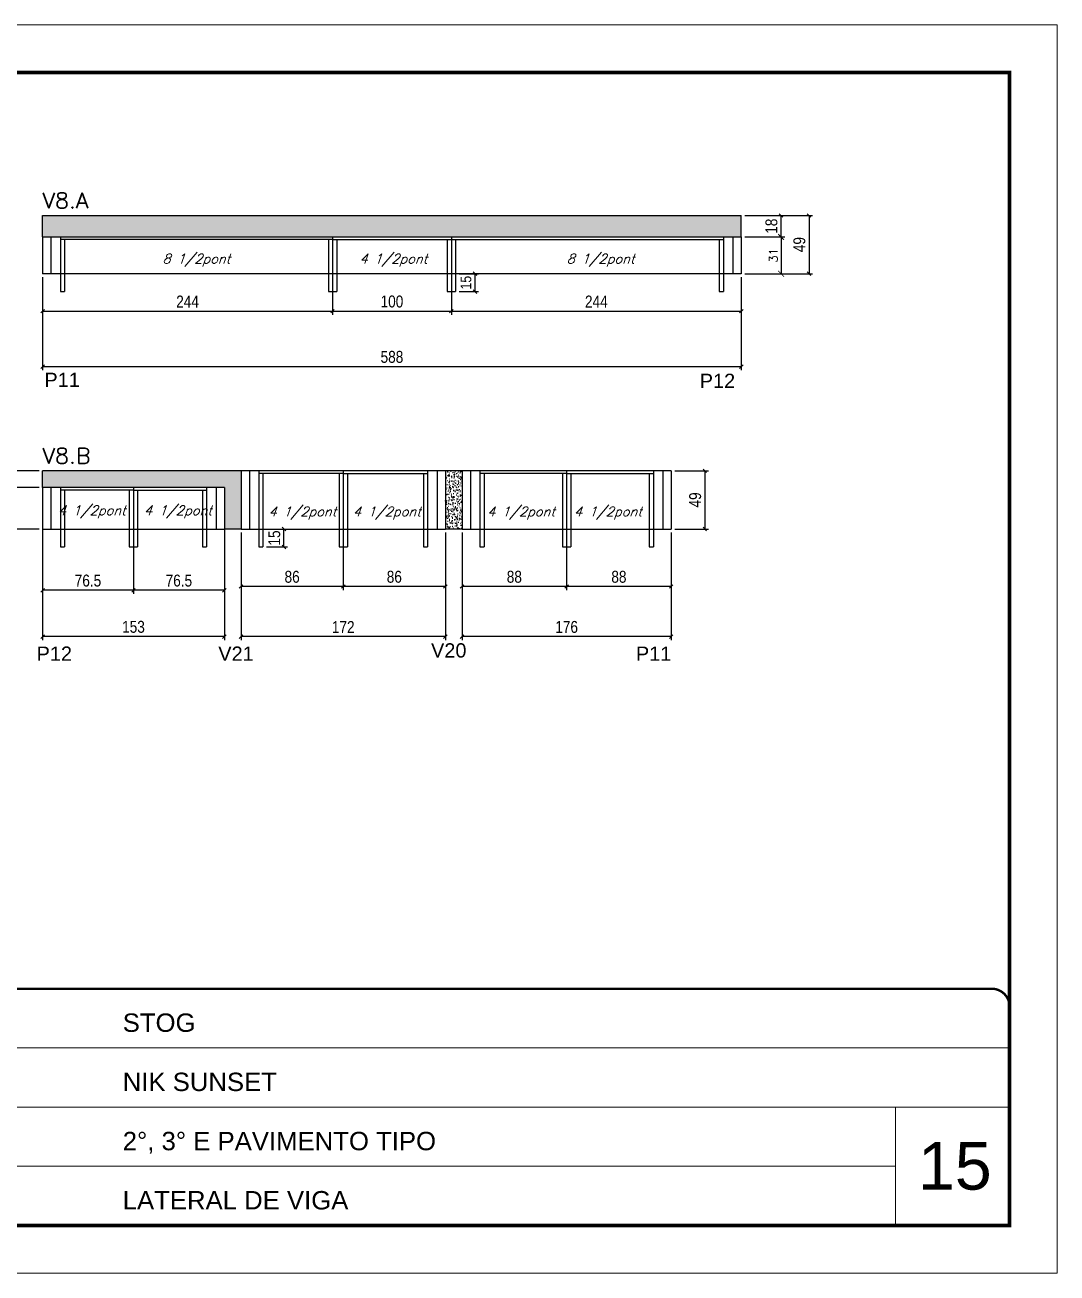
# Model space of a CAD drawing. Extents: x -10448 to -1189, y -11772 to 17235.
# Drawn here: x -6648 to -5780, y 12349 to 13399 of the extents above; entities that cross this region are included whole.
import ezdxf

# ---------------------------------------------------------------- set-up
doc = ezdxf.new("R2010")
doc.units = 0
doc.linetypes.add('CONTINUO', pattern=[0])
doc.linetypes.add('DASHED', pattern=[0.75, 0.5, -0.25])
for name, color, linetype in [('5', 5, 'Continuous'), ('COTA', 241, 'Continuous'), ('Painéis', 200, 'Continuous'), ('SARR_2.2x7', 40, 'Continuous'), ('SARR_3.5x7', 81, 'Continuous'), ('texto', 7, 'Continuous')]:
    doc.layers.add(name, color=color, linetype=linetype)
for name, color, linetype, lineweight in [('CARIMBO', 255, 'Continuous', 9), ('Folhas', 255, 'Continuous', 9), ('SARRAFO DE PRESSAO', 251, 'DASHED', 9), ('Texto Seção', 7, 'Continuous', 15)]:
    doc.layers.add(name, color=color, linetype=linetype, lineweight=lineweight)
doc.styles.add('ARIAL', font='arial.ttf')
doc.styles.add('COTA TECNICA', font='techl___.ttf', dxfattribs={"height": 10})
doc.styles.add('COTA TECNICA-50', font='techl___.ttf', dxfattribs={"height": 9})
doc.styles.add('REGUA-120', font='ROMANS.shx', dxfattribs={"height": 15})
doc.styles.add('Romans', font='romans.shx')
doc.styles.get("Standard").update_dxf_attribs({"font": 'arial.ttf'})
doc.dimstyles.new('COTA PAINEL-50', dxfattribs={"dimtxt": 9, "dimasz": 3, "dimexe": 3, "dimexo": 3, "dimgap": 3, "dimtad": 1, "dimdec": 1, "dimzin": 12, "dimdsep": 46, "dimtxsty": 'COTA TECNICA-50', "dimblk1": 'OBLIQUE', "dimblk2": 'OBLIQUE', "dimsah": 1, "dimcen": 0.9, "dimclrd": 4, "dimclre": 4, "dimclrt": 240, "dimadec": 1, "dimazin": 3, "dimtfac": 1, "dimtdec": 1, "dimtmove": 0, "dimatfit": 3, "dimfxl": 1, "dimtolj": 1, "dimtzin": 12, "dimarcsym": 0})
doc.dimstyles.new('Cota Paínel', dxfattribs={"dimtxt": 7, "dimasz": 5, "dimexe": 3, "dimexo": 3, "dimgap": 3, "dimtad": 1, "dimdec": 1, "dimzin": 12, "dimdsep": 46, "dimtxsty": 'Romans', "dimblk": 'ARCHTICK', "dimcen": 0, "dimclrd": 4, "dimclre": 4, "dimclrt": 1, "dimadec": 1, "dimazin": 3, "dimtfac": 1, "dimtdec": 1, "dimtmove": 0, "dimatfit": 3, "dimldrblk": 'OBLIQUE', "dimfxl": 1, "dimtolj": 1, "dimtzin": 12, "dimarcsym": 0})
doc.dimstyles.new('PAINEL', dxfattribs={"dimtxt": 10, "dimasz": 3, "dimexe": 3, "dimexo": 3, "dimgap": 3, "dimtad": 1, "dimdec": 1, "dimzin": 12, "dimdsep": 46, "dimtxsty": 'COTA TECNICA', "dimblk1": 'OBLIQUE', "dimblk2": 'OBLIQUE', "dimsah": 1, "dimcen": 0.9, "dimclrd": 4, "dimclre": 4, "dimclrt": 240, "dimadec": 1, "dimazin": 3, "dimtfac": 1, "dimtdec": 1, "dimtmove": 0, "dimatfit": 3, "dimfxl": 1, "dimtolj": 1, "dimtzin": 12, "dimarcsym": 0})
pattern_1 = [(50, (-139469.2827, -18395.9775), (5.46554007, -0.47817257), [0.5715, -6.2865]), (355, (-139469.2827, -18395.9775), (-1.05730264, 5.73170536), [0.4572, -5.02921753]), (100.4514447, (-139468.827, -18396.0174), (4.40823741, 5.25353256), [0.48570026, -5.34270734]), (46.1842, (-139469.283, -18394.4535), (8.13237123, -1.26126984), [0.85725, -9.42975]), (96.6355576, (-139468.605, -18394.559), (7.122124, 7.42278374), [0.7285507, -8.01406824]), (351.184151, (-139469.283, -18394.4535), (7.122124, 7.42278374), [0.685799, -7.54379196]), (21, (-139468.5207, -18394.8345), (4.54843174, -3.06795595), [0.5715, -6.2865]), (326, (-139468.5207, -18394.8345), (1.85406085, 5.52563898), [0.4572, -5.0292]), (71.451445, (-139468.1417, -18395.09), (6.40249258, 2.45768307), [0.48570026, -5.34269813]), (37.5, (-139469.2827, -18395.9775), (0.092658098, 2.536651166), [0, -4.96824, 0, -5.1054, 0, -5.04825]), (7.5, (-139469.2827, -18395.9775), (2.004589875, 3.005417245), [0, -2.91084, 0, -4.85394, 0, -1.92405]), (327.5, (-139470.982, -18395.9775), (4.067717855, -0.17186232), [0, -1.905, 0, -5.9436, 0, -7.8867]), (317.5, (-139471.744, -18395.9775), (4.44387544, 0.76279473), [0, -2.4765, 0, -3.94716, 0, -5.6007])]

# ---------------------------------------------------------------- blocks, each defined once
blk = doc.blocks.new('9999999999')
at = {"color": 30, "linetype": 'CONTINUO'}
for p, q in [((98564.6, 34379.6), (99584, 34379.6)), ((98564.6, 34329.8), (99488, 34329.8)), ((99584, 34329.8), (99488, 34329.8)), ((99488, 34329.8), (99488, 34230.2)), ((98564.6, 34280), (99488, 34280))]:
    blk.add_line(p, q, dxfattribs=at)
at = {"color": 30, "linetype": 'CONTINUO', "const_width": 2}
blk.add_lwpolyline([(99584, 34230.2), (99584, 34414.4, 0.414214), (99569, 34429.4), (98229, 34429.4, 0.414214), (98214, 34414.4), (98214, 34245.2, 0.414214), (98229, 34230.2), (99584, 34230.2)], format="xyb", dxfattribs=at)
at = {"layer": 'Folhas'}
blk.add_lwpolyline([(98139, 34190.2), (99624, 34190.2), (99624, 35240.2), (98139, 35240.2)], close=True, dxfattribs=at)
at = {"layer": 'Folhas', "color": 30, "const_width": 3}
blk.add_lwpolyline([(98214, 34230.2), (99584, 34230.2), (99584, 35200.2), (98214, 35200.2)], close=True, dxfattribs=at)
at = {"color": 7, "linetype": 'Continuous', "ltscale": 5, "style": 'ARIAL'}
for s, height, p in [('STOG', 15.48, (98837.7, 34393.1)), ('NIK SUNSET', 15.48, (98837.7, 34343.3)), ('2°, 3° E PAVIMENTO TIPO', 15.483, (98837.7, 34293.5)), ('LATERAL DE VIGA', 15.483, (98837.7, 34243.7))]:
    blk.add_text(s, height=height, dxfattribs=at).set_placement(p)
blk = doc.blocks.new('_ArchTick')
at = {"color": 0, "linetype": 'ByBlock', "const_width": 0.15}
blk.add_lwpolyline([(-0.5, -0.5), (0.5, 0.5)], dxfattribs=at)
blk = doc.blocks.new('*D71')
at = {"layer": 'COTA', "color": 4, "lineweight": -2, "transparency": 16777216}
for p, q in [((-6042.5, 13220.2), (-6009, 13220.2)), ((-6012, 13220.2), (-6012, 13189.2)), ((-6042.5, 13189.2), (-6009, 13189.2))]:
    blk.add_line(p, q, dxfattribs=at)
at = {"layer": 'Defpoints', "color": 0, "transparency": 16777216}
for p in [(-6045.5, 13220.2), (-6045.5, 13189.2), (-6012, 13189.2)]:
    blk.add_point(p, dxfattribs=at)
at = {"layer": 'COTA', "color": 4, "lineweight": -2, "transparency": 16777216, "xscale": 5, "yscale": 5, "zscale": 5}
for p, rotation in [((-6012, 13220.2), 90), ((-6012, 13189.2), 270)]:
    blk.add_blockref('_ArchTick', p, dxfattribs=dict(at, rotation=rotation))
at = {"layer": 'COTA', "color": 1, "transparency": 16777216, "insert": (-6018.5, 13204.7), "char_height": 7, "attachment_point": 5, "rotation": 90, "style": 'Romans'}
blk.add_mtext('\\A1;31', dxfattribs=at)
blk = doc.blocks.new('_Oblique')
at = {"color": 0, "linetype": 'ByBlock', "lineweight": -2}
blk.add_line((-0.5, -0.5), (0.5, 0.5), dxfattribs=at)
blk = doc.blocks.new('*D1210')
at = {"layer": 'COTA', "color": 4, "linetype": 'ByBlock', "lineweight": -2, "transparency": 16777216}
for p, q in [((-6633.5, 13186.2), (-6633.5, 13154.7)), ((-6389.5, 13186.2), (-6389.5, 13154.7)), ((-6633.5, 13157.7), (-6389.5, 13157.7))]:
    blk.add_line(p, q, dxfattribs=at)
at = {"layer": 'Defpoints', "color": 0, "linetype": 'ByBlock', "transparency": 16777216}
for p in [(-6633.5, 13189.2), (-6389.5, 13189.2), (-6389.5, 13157.7)]:
    blk.add_point(p, dxfattribs=at)
at = {"layer": 'COTA', "color": 4, "linetype": 'ByBlock', "lineweight": -2, "transparency": 16777216, "xscale": 3, "yscale": 3, "zscale": 3, "rotation": 180}
blk.add_blockref('_Oblique', (-6633.5, 13157.7), dxfattribs=at)
at = {"layer": 'COTA', "color": 4, "linetype": 'ByBlock', "lineweight": -2, "transparency": 16777216, "xscale": 3, "yscale": 3, "zscale": 3}
blk.add_blockref('_Oblique', (-6389.5, 13157.7), dxfattribs=at)
at = {"layer": 'COTA', "color": 240, "linetype": 'ByBlock', "transparency": 16777216, "insert": (-6511.5, 13165.8), "char_height": 10, "attachment_point": 5, "style": 'COTA TECNICA'}
blk.add_mtext('\\A1;244', dxfattribs=at)
blk = doc.blocks.new('*D1211')
at = {"layer": 'COTA', "color": 4, "linetype": 'ByBlock', "lineweight": -2, "transparency": 16777216}
for p, q in [((-6389.5, 13186.2), (-6389.5, 13154.7)), ((-6289.5, 13186.2), (-6289.5, 13154.7)), ((-6389.5, 13157.7), (-6289.5, 13157.7))]:
    blk.add_line(p, q, dxfattribs=at)
at = {"layer": 'Defpoints', "color": 0, "linetype": 'ByBlock', "transparency": 16777216}
for p in [(-6389.5, 13189.2), (-6289.5, 13189.2), (-6289.5, 13157.7)]:
    blk.add_point(p, dxfattribs=at)
at = {"layer": 'COTA', "color": 4, "linetype": 'ByBlock', "lineweight": -2, "transparency": 16777216, "xscale": 3, "yscale": 3, "zscale": 3, "rotation": 180}
blk.add_blockref('_Oblique', (-6389.5, 13157.7), dxfattribs=at)
at = {"layer": 'COTA', "color": 4, "linetype": 'ByBlock', "lineweight": -2, "transparency": 16777216, "xscale": 3, "yscale": 3, "zscale": 3}
blk.add_blockref('_Oblique', (-6289.5, 13157.7), dxfattribs=at)
at = {"layer": 'COTA', "color": 240, "linetype": 'ByBlock', "transparency": 16777216, "insert": (-6339.5, 13165.8), "char_height": 10, "attachment_point": 5, "style": 'COTA TECNICA'}
blk.add_mtext('\\A1;100', dxfattribs=at)
blk = doc.blocks.new('*D1212')
at = {"layer": 'COTA', "color": 4, "linetype": 'ByBlock', "lineweight": -2, "transparency": 16777216}
for p, q in [((-6289.5, 13186.2), (-6289.5, 13154.7)), ((-6045.5, 13186.2), (-6045.5, 13154.7)), ((-6289.5, 13157.7), (-6045.5, 13157.7))]:
    blk.add_line(p, q, dxfattribs=at)
at = {"layer": 'Defpoints', "color": 0, "linetype": 'ByBlock', "transparency": 16777216}
for p in [(-6289.5, 13189.2), (-6045.5, 13189.2), (-6045.5, 13157.7)]:
    blk.add_point(p, dxfattribs=at)
at = {"layer": 'COTA', "color": 4, "linetype": 'ByBlock', "lineweight": -2, "transparency": 16777216, "xscale": 3, "yscale": 3, "zscale": 3, "rotation": 180}
blk.add_blockref('_Oblique', (-6289.5, 13157.7), dxfattribs=at)
at = {"layer": 'COTA', "color": 4, "linetype": 'ByBlock', "lineweight": -2, "transparency": 16777216, "xscale": 3, "yscale": 3, "zscale": 3}
blk.add_blockref('_Oblique', (-6045.5, 13157.7), dxfattribs=at)
at = {"layer": 'COTA', "color": 240, "linetype": 'ByBlock', "transparency": 16777216, "insert": (-6167.5, 13165.8), "char_height": 10, "attachment_point": 5, "style": 'COTA TECNICA'}
blk.add_mtext('\\A1;244', dxfattribs=at)
blk = doc.blocks.new('*D72')
at = {"layer": 'COTA', "color": 4, "linetype": 'ByBlock', "lineweight": -2, "transparency": 16777216}
for p, q in [((-6633.5, 13171.2), (-6633.5, 13108.1)), ((-6045.5, 13171.2), (-6045.5, 13108.1)), ((-6633.5, 13111.1), (-6045.5, 13111.1))]:
    blk.add_line(p, q, dxfattribs=at)
at = {"layer": 'Defpoints', "color": 0, "linetype": 'ByBlock', "transparency": 16777216}
for p in [(-6633.5, 13174.2), (-6045.5, 13174.2), (-6045.5, 13111.1)]:
    blk.add_point(p, dxfattribs=at)
at = {"layer": 'COTA', "color": 4, "linetype": 'ByBlock', "lineweight": -2, "transparency": 16777216, "xscale": 3, "yscale": 3, "zscale": 3, "rotation": 180}
blk.add_blockref('_Oblique', (-6633.5, 13111.1), dxfattribs=at)
at = {"layer": 'COTA', "color": 4, "linetype": 'ByBlock', "lineweight": -2, "transparency": 16777216, "xscale": 3, "yscale": 3, "zscale": 3}
blk.add_blockref('_Oblique', (-6045.5, 13111.1), dxfattribs=at)
at = {"layer": 'COTA', "color": 240, "linetype": 'ByBlock', "transparency": 16777216, "insert": (-6339.5, 13119.2), "char_height": 10, "attachment_point": 5, "style": 'COTA TECNICA'}
blk.add_mtext('\\A1;588', dxfattribs=at)
blk = doc.blocks.new('*D1213')
at = {"layer": 'COTA', "color": 4, "linetype": 'ByBlock', "lineweight": -2, "transparency": 16777216}
for p, q in [((-6042.5, 13238.2), (-6009, 13238.2)), ((-6012, 13220.2), (-6012, 13238.2)), ((-6042.5, 13220.2), (-6009, 13220.2))]:
    blk.add_line(p, q, dxfattribs=at)
at = {"layer": 'Defpoints', "color": 0, "linetype": 'ByBlock', "transparency": 16777216}
for p in [(-6045.5, 13238.2), (-6012, 13238.2), (-6045.5, 13220.2)]:
    blk.add_point(p, dxfattribs=at)
at = {"layer": 'COTA', "color": 4, "linetype": 'ByBlock', "lineweight": -2, "transparency": 16777216, "xscale": 3, "yscale": 3, "zscale": 3}
for p, rotation in [((-6012, 13238.2), 90), ((-6012, 13220.2), 270)]:
    blk.add_blockref('_Oblique', p, dxfattribs=dict(at, rotation=rotation))
at = {"layer": 'COTA', "color": 240, "linetype": 'ByBlock', "transparency": 16777216, "insert": (-6020.1, 13229.2), "char_height": 10, "attachment_point": 5, "rotation": 90, "style": 'COTA TECNICA'}
blk.add_mtext('\\A1;18', dxfattribs=at)
blk = doc.blocks.new('*D73')
at = {"layer": 'COTA', "color": 4, "linetype": 'ByBlock', "lineweight": -2, "transparency": 16777216}
for p, q in [((-6042.5, 13238.2), (-5985.5, 13238.2)), ((-5988.5, 13238.2), (-5988.5, 13189.2)), ((-6042.5, 13189.2), (-5985.5, 13189.2))]:
    blk.add_line(p, q, dxfattribs=at)
at = {"layer": 'Defpoints', "color": 0, "linetype": 'ByBlock', "transparency": 16777216}
for p in [(-6045.5, 13238.2), (-6045.5, 13189.2), (-5988.5, 13189.2)]:
    blk.add_point(p, dxfattribs=at)
at = {"layer": 'COTA', "color": 4, "linetype": 'ByBlock', "lineweight": -2, "transparency": 16777216, "xscale": 3, "yscale": 3, "zscale": 3}
for p, rotation in [((-5988.5, 13238.2), 90), ((-5988.5, 13189.2), 270)]:
    blk.add_blockref('_Oblique', p, dxfattribs=dict(at, rotation=rotation))
at = {"layer": 'COTA', "color": 240, "linetype": 'ByBlock', "transparency": 16777216, "insert": (-5996.6, 13213.7), "char_height": 10, "attachment_point": 5, "rotation": 90, "style": 'COTA TECNICA'}
blk.add_mtext('\\A1;49', dxfattribs=at)
blk = doc.blocks.new('*D1214')
at = {"layer": 'COTA', "color": 4, "linetype": 'ByBlock', "lineweight": -2, "transparency": 16777216}
for p, q in [((-6192.5, 12971.4), (-6192.5, 12923.1)), ((-6104.5, 12971.4), (-6104.5, 12923.1)), ((-6104.5, 12926.1), (-6192.5, 12926.1))]:
    blk.add_line(p, q, dxfattribs=at)
at = {"layer": 'Defpoints', "color": 0, "linetype": 'ByBlock', "transparency": 16777216}
for p in [(-6192.5, 12974.4), (-6104.5, 12974.4), (-6192.5, 12926.1)]:
    blk.add_point(p, dxfattribs=at)
at = {"layer": 'COTA', "color": 4, "linetype": 'ByBlock', "lineweight": -2, "transparency": 16777216, "xscale": 3, "yscale": 3, "zscale": 3, "rotation": 180}
blk.add_blockref('_Oblique', (-6192.5, 12926.1), dxfattribs=at)
at = {"layer": 'COTA', "color": 4, "linetype": 'ByBlock', "lineweight": -2, "transparency": 16777216, "xscale": 3, "yscale": 3, "zscale": 3}
blk.add_blockref('_Oblique', (-6104.5, 12926.1), dxfattribs=at)
at = {"layer": 'COTA', "color": 240, "linetype": 'ByBlock', "transparency": 16777216, "insert": (-6148.5, 12934.2), "char_height": 10, "attachment_point": 5, "style": 'COTA TECNICA'}
blk.add_mtext('\\A1;88', dxfattribs=at)
blk = doc.blocks.new('*D1215')
at = {"layer": 'COTA', "color": 4, "linetype": 'ByBlock', "lineweight": -2, "transparency": 16777216}
for p, q in [((-6280.5, 12971.4), (-6280.5, 12923.1)), ((-6192.5, 12971.4), (-6192.5, 12923.1)), ((-6192.5, 12926.1), (-6280.5, 12926.1))]:
    blk.add_line(p, q, dxfattribs=at)
at = {"layer": 'Defpoints', "color": 0, "linetype": 'ByBlock', "transparency": 16777216}
for p in [(-6280.5, 12974.4), (-6192.5, 12974.4), (-6280.5, 12926.1)]:
    blk.add_point(p, dxfattribs=at)
at = {"layer": 'COTA', "color": 4, "linetype": 'ByBlock', "lineweight": -2, "transparency": 16777216, "xscale": 3, "yscale": 3, "zscale": 3, "rotation": 180}
blk.add_blockref('_Oblique', (-6280.5, 12926.1), dxfattribs=at)
at = {"layer": 'COTA', "color": 4, "linetype": 'ByBlock', "lineweight": -2, "transparency": 16777216, "xscale": 3, "yscale": 3, "zscale": 3}
blk.add_blockref('_Oblique', (-6192.5, 12926.1), dxfattribs=at)
at = {"layer": 'COTA', "color": 240, "linetype": 'ByBlock', "transparency": 16777216, "insert": (-6236.5, 12934.2), "char_height": 10, "attachment_point": 5, "style": 'COTA TECNICA'}
blk.add_mtext('\\A1;88', dxfattribs=at)
blk = doc.blocks.new('*D74')
at = {"layer": 'COTA', "color": 4, "linetype": 'ByBlock', "lineweight": -2, "transparency": 16777216}
for p, q in [((-6280.5, 12956.4), (-6280.5, 12880.9)), ((-6104.5, 12956.4), (-6104.5, 12880.9)), ((-6104.5, 12883.9), (-6280.5, 12883.9))]:
    blk.add_line(p, q, dxfattribs=at)
at = {"layer": 'Defpoints', "color": 0, "linetype": 'ByBlock', "transparency": 16777216}
for p in [(-6280.5, 12959.4), (-6104.5, 12959.4), (-6280.5, 12883.9)]:
    blk.add_point(p, dxfattribs=at)
at = {"layer": 'COTA', "color": 4, "linetype": 'ByBlock', "lineweight": -2, "transparency": 16777216, "xscale": 3, "yscale": 3, "zscale": 3, "rotation": 180}
blk.add_blockref('_Oblique', (-6280.5, 12883.9), dxfattribs=at)
at = {"layer": 'COTA', "color": 4, "linetype": 'ByBlock', "lineweight": -2, "transparency": 16777216, "xscale": 3, "yscale": 3, "zscale": 3}
blk.add_blockref('_Oblique', (-6104.5, 12883.9), dxfattribs=at)
at = {"layer": 'COTA', "color": 240, "linetype": 'ByBlock', "transparency": 16777216, "insert": (-6192.5, 12892), "char_height": 10, "attachment_point": 5, "style": 'COTA TECNICA'}
blk.add_mtext('\\A1;176', dxfattribs=at)
blk = doc.blocks.new('*D1216')
at = {"layer": 'COTA', "color": 4, "linetype": 'ByBlock', "lineweight": -2, "transparency": 16777216}
for p, q in [((-6557, 12971.4), (-6557, 12919.9)), ((-6480.5, 12971.4), (-6480.5, 12919.9)), ((-6480.5, 12922.9), (-6557, 12922.9))]:
    blk.add_line(p, q, dxfattribs=at)
at = {"layer": 'Defpoints', "color": 0, "linetype": 'ByBlock', "transparency": 16777216}
for p in [(-6557, 12974.4), (-6480.5, 12974.4), (-6557, 12922.9)]:
    blk.add_point(p, dxfattribs=at)
at = {"layer": 'COTA', "color": 4, "linetype": 'ByBlock', "lineweight": -2, "transparency": 16777216, "xscale": 3, "yscale": 3, "zscale": 3, "rotation": 180}
blk.add_blockref('_Oblique', (-6557, 12922.9), dxfattribs=at)
at = {"layer": 'COTA', "color": 4, "linetype": 'ByBlock', "lineweight": -2, "transparency": 16777216, "xscale": 3, "yscale": 3, "zscale": 3}
blk.add_blockref('_Oblique', (-6480.5, 12922.9), dxfattribs=at)
at = {"layer": 'COTA', "color": 240, "linetype": 'ByBlock', "transparency": 16777216, "insert": (-6518.8, 12931), "char_height": 10, "attachment_point": 5, "style": 'COTA TECNICA'}
blk.add_mtext('\\A1;76.5', dxfattribs=at)
blk = doc.blocks.new('*D1217')
at = {"layer": 'COTA', "color": 4, "linetype": 'ByBlock', "lineweight": -2, "transparency": 16777216}
for p, q in [((-6633.5, 12971.4), (-6633.5, 12919.9)), ((-6557, 12971.4), (-6557, 12919.9)), ((-6557, 12922.9), (-6633.5, 12922.9))]:
    blk.add_line(p, q, dxfattribs=at)
at = {"layer": 'Defpoints', "color": 0, "linetype": 'ByBlock', "transparency": 16777216}
for p in [(-6633.5, 12974.4), (-6557, 12974.4), (-6633.5, 12922.9)]:
    blk.add_point(p, dxfattribs=at)
at = {"layer": 'COTA', "color": 4, "linetype": 'ByBlock', "lineweight": -2, "transparency": 16777216, "xscale": 3, "yscale": 3, "zscale": 3, "rotation": 180}
blk.add_blockref('_Oblique', (-6633.5, 12922.9), dxfattribs=at)
at = {"layer": 'COTA', "color": 4, "linetype": 'ByBlock', "lineweight": -2, "transparency": 16777216, "xscale": 3, "yscale": 3, "zscale": 3}
blk.add_blockref('_Oblique', (-6557, 12922.9), dxfattribs=at)
at = {"layer": 'COTA', "color": 240, "linetype": 'ByBlock', "transparency": 16777216, "insert": (-6595.3, 12931), "char_height": 10, "attachment_point": 5, "style": 'COTA TECNICA'}
blk.add_mtext('\\A1;76.5', dxfattribs=at)
blk = doc.blocks.new('*D75')
at = {"layer": 'COTA', "color": 4, "linetype": 'ByBlock', "lineweight": -2, "transparency": 16777216}
for p, q in [((-6633.5, 12976.4), (-6633.5, 12880.9)), ((-6480.5, 12976.4), (-6480.5, 12880.9)), ((-6480.5, 12883.9), (-6633.5, 12883.9))]:
    blk.add_line(p, q, dxfattribs=at)
at = {"layer": 'Defpoints', "color": 0, "linetype": 'ByBlock', "transparency": 16777216}
for p in [(-6633.5, 12979.4), (-6480.5, 12979.4), (-6633.5, 12883.9)]:
    blk.add_point(p, dxfattribs=at)
at = {"layer": 'COTA', "color": 4, "linetype": 'ByBlock', "lineweight": -2, "transparency": 16777216, "xscale": 3, "yscale": 3, "zscale": 3, "rotation": 180}
blk.add_blockref('_Oblique', (-6633.5, 12883.9), dxfattribs=at)
at = {"layer": 'COTA', "color": 4, "linetype": 'ByBlock', "lineweight": -2, "transparency": 16777216, "xscale": 3, "yscale": 3, "zscale": 3}
blk.add_blockref('_Oblique', (-6480.5, 12883.9), dxfattribs=at)
at = {"layer": 'COTA', "color": 240, "linetype": 'ByBlock', "transparency": 16777216, "insert": (-6557, 12892.1), "char_height": 10, "attachment_point": 5, "style": 'COTA TECNICA'}
blk.add_mtext('\\A1;153', dxfattribs=at)
blk = doc.blocks.new('*D1218')
at = {"layer": 'COTA', "color": 4, "linetype": 'ByBlock', "lineweight": -2, "transparency": 16777216}
for p, q in [((-6636.5, 13009.4), (-6687.6, 13009.4)), ((-6684.6, 13009.4), (-6684.6, 12974.4)), ((-6636.5, 12974.4), (-6687.6, 12974.4))]:
    blk.add_line(p, q, dxfattribs=at)
at = {"layer": 'Defpoints', "color": 0, "linetype": 'ByBlock', "transparency": 16777216}
for p in [(-6633.5, 13009.4), (-6684.6, 12974.4), (-6633.5, 12974.4)]:
    blk.add_point(p, dxfattribs=at)
at = {"layer": 'COTA', "color": 4, "linetype": 'ByBlock', "lineweight": -2, "transparency": 16777216, "xscale": 3, "yscale": 3, "zscale": 3}
for p, rotation in [((-6684.6, 13009.4), 90), ((-6684.6, 12974.4), 270)]:
    blk.add_blockref('_Oblique', p, dxfattribs=dict(at, rotation=rotation))
at = {"layer": 'COTA', "color": 240, "linetype": 'ByBlock', "transparency": 16777216, "insert": (-6692.8, 12991.9), "char_height": 10, "attachment_point": 5, "rotation": 90, "style": 'COTA TECNICA'}
blk.add_mtext('\\A1;35', dxfattribs=at)
blk = doc.blocks.new('*D1219')
at = {"layer": 'COTA', "color": 4, "linetype": 'ByBlock', "lineweight": -2, "transparency": 16777216}
for p, q in [((-6684.6, 13023.4), (-6684.6, 13042.5)), ((-6636.5, 13023.4), (-6687.6, 13023.4)), ((-6684.6, 13009.4), (-6684.6, 13023.4)), ((-6636.5, 13009.4), (-6687.6, 13009.4))]:
    blk.add_line(p, q, dxfattribs=at)
at = {"layer": 'Defpoints', "color": 0, "linetype": 'ByBlock', "transparency": 16777216}
for p in [(-6684.6, 13023.4), (-6633.5, 13023.4), (-6633.5, 13009.4)]:
    blk.add_point(p, dxfattribs=at)
at = {"layer": 'COTA', "color": 4, "linetype": 'ByBlock', "lineweight": -2, "transparency": 16777216, "xscale": 3, "yscale": 3, "zscale": 3}
for p, rotation in [((-6684.6, 13023.4), 90), ((-6684.6, 13009.4), 270)]:
    blk.add_blockref('_Oblique', p, dxfattribs=dict(at, rotation=rotation))
at = {"layer": 'COTA', "color": 240, "linetype": 'ByBlock', "transparency": 16777216, "insert": (-6692.6, 13034.5), "char_height": 10, "attachment_point": 5, "rotation": 90, "style": 'COTA TECNICA'}
blk.add_mtext('\\A1;14', dxfattribs=at)
blk = doc.blocks.new('*D76')
at = {"layer": 'COTA', "color": 4, "linetype": 'ByBlock', "lineweight": -2, "transparency": 16777216}
for p, q in [((-6636.5, 13023.4), (-6711.9, 13023.4)), ((-6708.9, 13023.4), (-6708.9, 12974.4)), ((-6636.5, 12974.4), (-6711.9, 12974.4))]:
    blk.add_line(p, q, dxfattribs=at)
at = {"layer": 'Defpoints', "color": 0, "linetype": 'ByBlock', "transparency": 16777216}
for p in [(-6633.5, 13023.4), (-6708.9, 12974.4), (-6633.5, 12974.4)]:
    blk.add_point(p, dxfattribs=at)
at = {"layer": 'COTA', "color": 4, "linetype": 'ByBlock', "lineweight": -2, "transparency": 16777216, "xscale": 3, "yscale": 3, "zscale": 3}
for p, rotation in [((-6708.9, 13023.4), 90), ((-6708.9, 12974.4), 270)]:
    blk.add_blockref('_Oblique', p, dxfattribs=dict(at, rotation=rotation))
at = {"layer": 'COTA', "color": 240, "linetype": 'ByBlock', "transparency": 16777216, "insert": (-6717, 12998.9), "char_height": 10, "attachment_point": 5, "rotation": 90, "style": 'COTA TECNICA'}
blk.add_mtext('\\A1;49', dxfattribs=at)
blk = doc.blocks.new('*D1220')
at = {"layer": 'COTA', "color": 4, "linetype": 'ByBlock', "lineweight": -2, "transparency": 16777216}
for p, q in [((-6101.5, 13023.4), (-6073.2, 13023.4)), ((-6076.2, 13023.4), (-6076.2, 12974.4)), ((-6101.5, 12974.4), (-6073.2, 12974.4))]:
    blk.add_line(p, q, dxfattribs=at)
at = {"layer": 'Defpoints', "color": 0, "linetype": 'ByBlock', "transparency": 16777216}
for p in [(-6104.5, 13023.4), (-6104.5, 12974.4), (-6076.2, 12974.4)]:
    blk.add_point(p, dxfattribs=at)
at = {"layer": 'COTA', "color": 4, "linetype": 'ByBlock', "lineweight": -2, "transparency": 16777216, "xscale": 3, "yscale": 3, "zscale": 3}
for p, rotation in [((-6076.2, 13023.4), 90), ((-6076.2, 12974.4), 270)]:
    blk.add_blockref('_Oblique', p, dxfattribs=dict(at, rotation=rotation))
at = {"layer": 'COTA', "color": 240, "linetype": 'ByBlock', "transparency": 16777216, "insert": (-6084.3, 12998.9), "char_height": 10, "attachment_point": 5, "rotation": 90, "style": 'COTA TECNICA'}
blk.add_mtext('\\A1;49', dxfattribs=at)
blk = doc.blocks.new('*D1196')
at = {"layer": 'COTA', "color": 4, "linetype": 'ByBlock', "lineweight": -2, "transparency": 16777216}
for p, q in [((-6380.5, 12971.4), (-6380.5, 12923.1)), ((-6294.5, 12971.4), (-6294.5, 12923.1)), ((-6294.5, 12926.1), (-6380.5, 12926.1))]:
    blk.add_line(p, q, dxfattribs=at)
at = {"layer": 'Defpoints', "color": 0, "linetype": 'ByBlock', "transparency": 16777216}
for p in [(-6380.5, 12974.4), (-6294.5, 12974.4), (-6380.5, 12926.1)]:
    blk.add_point(p, dxfattribs=at)
at = {"layer": 'COTA', "color": 4, "linetype": 'ByBlock', "lineweight": -2, "transparency": 16777216, "xscale": 3, "yscale": 3, "zscale": 3, "rotation": 180}
blk.add_blockref('_Oblique', (-6380.5, 12926.1), dxfattribs=at)
at = {"layer": 'COTA', "color": 4, "linetype": 'ByBlock', "lineweight": -2, "transparency": 16777216, "xscale": 3, "yscale": 3, "zscale": 3}
blk.add_blockref('_Oblique', (-6294.5, 12926.1), dxfattribs=at)
at = {"layer": 'COTA', "color": 240, "linetype": 'ByBlock', "transparency": 16777216, "insert": (-6337.5, 12934.2), "char_height": 10, "attachment_point": 5, "style": 'COTA TECNICA'}
blk.add_mtext('\\A1;86', dxfattribs=at)
blk = doc.blocks.new('*D1197')
at = {"layer": 'COTA', "color": 4, "linetype": 'ByBlock', "lineweight": -2, "transparency": 16777216}
for p, q in [((-6466.5, 12971.4), (-6466.5, 12923.1)), ((-6380.5, 12971.4), (-6380.5, 12923.1)), ((-6380.5, 12926.1), (-6466.5, 12926.1))]:
    blk.add_line(p, q, dxfattribs=at)
at = {"layer": 'Defpoints', "color": 0, "linetype": 'ByBlock', "transparency": 16777216}
for p in [(-6466.5, 12974.4), (-6380.5, 12974.4), (-6466.5, 12926.1)]:
    blk.add_point(p, dxfattribs=at)
at = {"layer": 'COTA', "color": 4, "linetype": 'ByBlock', "lineweight": -2, "transparency": 16777216, "xscale": 3, "yscale": 3, "zscale": 3, "rotation": 180}
blk.add_blockref('_Oblique', (-6466.5, 12926.1), dxfattribs=at)
at = {"layer": 'COTA', "color": 4, "linetype": 'ByBlock', "lineweight": -2, "transparency": 16777216, "xscale": 3, "yscale": 3, "zscale": 3}
blk.add_blockref('_Oblique', (-6380.5, 12926.1), dxfattribs=at)
at = {"layer": 'COTA', "color": 240, "linetype": 'ByBlock', "transparency": 16777216, "insert": (-6423.5, 12934.2), "char_height": 10, "attachment_point": 5, "style": 'COTA TECNICA'}
blk.add_mtext('\\A1;86', dxfattribs=at)
blk = doc.blocks.new('*D50')
at = {"layer": 'COTA', "color": 4, "linetype": 'ByBlock', "lineweight": -2, "transparency": 16777216}
for p, q in [((-6466.5, 12956.4), (-6466.5, 12880.9)), ((-6294.5, 12956.4), (-6294.5, 12880.9)), ((-6294.5, 12883.9), (-6466.5, 12883.9))]:
    blk.add_line(p, q, dxfattribs=at)
at = {"layer": 'Defpoints', "color": 0, "linetype": 'ByBlock', "transparency": 16777216}
for p in [(-6466.5, 12959.4), (-6294.5, 12959.4), (-6466.5, 12883.9)]:
    blk.add_point(p, dxfattribs=at)
at = {"layer": 'COTA', "color": 4, "linetype": 'ByBlock', "lineweight": -2, "transparency": 16777216, "xscale": 3, "yscale": 3, "zscale": 3, "rotation": 180}
blk.add_blockref('_Oblique', (-6466.5, 12883.9), dxfattribs=at)
at = {"layer": 'COTA', "color": 4, "linetype": 'ByBlock', "lineweight": -2, "transparency": 16777216, "xscale": 3, "yscale": 3, "zscale": 3}
blk.add_blockref('_Oblique', (-6294.5, 12883.9), dxfattribs=at)
at = {"layer": 'COTA', "color": 240, "linetype": 'ByBlock', "transparency": 16777216, "insert": (-6380.5, 12892), "char_height": 10, "attachment_point": 5, "style": 'COTA TECNICA'}
blk.add_mtext('\\A1;172', dxfattribs=at)
blk = doc.blocks.new('*D1199')
at = {"layer": 'COTA', "color": 4, "linetype": 'ByBlock', "lineweight": -2, "transparency": 16777216}
for p, q in [((-6283, 13189.2), (-6266.6, 13189.2)), ((-6269.6, 13174.2), (-6269.6, 13189.2)), ((-6283, 13174.2), (-6266.6, 13174.2))]:
    blk.add_line(p, q, dxfattribs=at)
at = {"layer": 'Defpoints', "color": 0, "linetype": 'ByBlock', "transparency": 16777216}
for p in [(-6286, 13189.2), (-6269.6, 13189.2), (-6286, 13174.2)]:
    blk.add_point(p, dxfattribs=at)
at = {"layer": 'COTA', "color": 4, "linetype": 'ByBlock', "lineweight": -2, "transparency": 16777216, "xscale": 3, "yscale": 3, "zscale": 3}
for p, rotation in [((-6269.6, 13189.2), 90), ((-6269.6, 13174.2), 270)]:
    blk.add_blockref('_Oblique', p, dxfattribs=dict(at, rotation=rotation))
at = {"layer": 'COTA', "color": 240, "linetype": 'ByBlock', "transparency": 16777216, "insert": (-6277.2, 13181.7), "char_height": 9, "attachment_point": 5, "rotation": 90, "style": 'COTA TECNICA-50'}
blk.add_mtext('\\A1;15', dxfattribs=at)
blk = doc.blocks.new('*D2171')
at = {"layer": 'COTA', "color": 4, "linetype": 'ByBlock', "lineweight": -2, "transparency": 16777216}
for p, q in [((-6445, 12974.4), (-6427.4, 12974.4)), ((-6430.4, 12959.4), (-6430.4, 12974.4)), ((-6445, 12959.4), (-6427.4, 12959.4))]:
    blk.add_line(p, q, dxfattribs=at)
at = {"layer": 'Defpoints', "color": 0, "linetype": 'ByBlock', "transparency": 16777216}
for p in [(-6448, 12974.4), (-6430.4, 12974.4), (-6448, 12959.4)]:
    blk.add_point(p, dxfattribs=at)
at = {"layer": 'COTA', "color": 4, "linetype": 'ByBlock', "lineweight": -2, "transparency": 16777216, "xscale": 3, "yscale": 3, "zscale": 3}
for p, rotation in [((-6430.4, 12974.4), 90), ((-6430.4, 12959.4), 270)]:
    blk.add_blockref('_Oblique', p, dxfattribs=dict(at, rotation=rotation))
at = {"layer": 'COTA', "color": 240, "linetype": 'ByBlock', "transparency": 16777216, "insert": (-6438.5, 12966.9), "char_height": 10, "attachment_point": 5, "rotation": 90, "style": 'COTA TECNICA'}
blk.add_mtext('\\A1;15', dxfattribs=at)

msp = doc.modelspace()

# ---------------------------------------------------------------- hatches: boundary and pattern name
at = {"layer": 'COTA', "linetype": 'ByBlock'}
h = msp.add_hatch(dxfattribs=at)
h.set_pattern_fill('AR-CONC', color=256, scale=0.03)
h.set_pattern_definition([(50, (-139469.2827, -19539.893), (5.46554007, -0.47817257), [0.5715, -6.2865]), (355, (-139469.2827, -19539.893), (-1.05730264, 5.73170536), [0.4572, -5.02921753]), (100.4514447, (-139468.827, -19539.9327), (4.40823741, 5.25353256), [0.48570026, -5.34270734]), (46.1842, (-139469.283, -19538.369), (8.13237123, -1.26126984), [0.85725, -9.42975]), (96.6355576, (-139468.605, -19538.474), (7.122124, 7.42278374), [0.7285507, -8.01406824]), (351.184151, (-139469.283, -19538.369), (7.122124, 7.42278374), [0.685799, -7.54379196]), (21, (-139468.5207, -19538.75), (4.54843174, -3.06795595), [0.5715, -6.2865]), (326, (-139468.5207, -19538.75), (1.85406085, 5.52563898), [0.4572, -5.0292]), (71.451445, (-139468.1417, -19539.0055), (6.40249258, 2.45768307), [0.48570026, -5.34269813]), (37.5, (-139469.2827, -19539.8929), (0.092658098, 2.536651166), [0, -4.96824, 0, -5.1054, 0, -5.04825]), (7.5, (-139469.2827, -19539.8929), (2.004589875, 3.005417245), [0, -2.91084, 0, -4.85394, 0, -1.92405]), (327.5, (-139470.982, -19539.8929), (4.067717855, -0.17186232), [0, -1.905, 0, -5.9436, 0, -7.8867]), (317.5, (-139471.744, -19539.893), (4.44387544, 0.76279473), [0, -2.4765, 0, -3.94716, 0, -5.6007])])
h.paths.add_polyline_path([(-6633.51, 13238.16), (-6633.51, 13220.16), (-6045.51, 13220.16), (-6045.51, 13238.16)])
h = msp.add_hatch(dxfattribs=at)
h.set_pattern_fill('AR-CONC', color=256, scale=0.03)
h.set_pattern_definition(pattern_1)
h.paths.add_polyline_path([(-6466.51, 13023.39), (-6633.51, 13023.39), (-6633.51, 13009.39), (-6480.51, 13009.39), (-6480.51, 12974.39), (-6466.51, 12974.39)])
h = msp.add_hatch(dxfattribs=at)
h.set_pattern_fill('AR-CONC', color=256, scale=0.03)
h.set_pattern_definition(pattern_1)
h.paths.add_polyline_path([(-6294.51, 12974.39), (-6280.51, 12974.39), (-6280.51, 13023.39), (-6294.51, 13023.39)])

# ---------------------------------------------------------------- linework, layer by layer
for p, q in [((-6633.51, 13220.16), (-6633.51, 13238.16)), ((-6633.51, 13238.16), (-6045.51, 13238.16)), ((-6045.51, 13220.16), (-6045.51, 13238.16)), ((-6466.51, 13023.39), (-6633.51, 13023.39)), ((-6633.51, 13009.39), (-6633.51, 13023.39)), ((-6280.51, 13023.39), (-6294.51, 13023.39)), ((-6466.51, 12974.39), (-6480.51, 12974.39)), ((-6280.51, 12974.39), (-6294.51, 12974.39))]:
    msp.add_line(p, q, dxfattribs=at)
at = {"layer": 'Painéis'}
for p, q in [((-6633.51, 13220.16), (-6045.51, 13220.16)), ((-6633.51, 13220.16), (-6633.51, 13189.16)), ((-6389.51, 13220.16), (-6389.51, 13189.16)), ((-6289.51, 13220.16), (-6289.51, 13189.16)), ((-6045.51, 13220.16), (-6045.51, 13189.16)), ((-6045.51, 13189.16), (-6633.51, 13189.16)), ((-6294.51, 13023.39), (-6466.51, 13023.39)), ((-6466.51, 13023.39), (-6466.51, 12974.39)), ((-6380.51, 13023.39), (-6380.51, 12974.39)), ((-6294.51, 13023.39), (-6294.51, 12974.39)), ((-6104.51, 13023.39), (-6280.51, 13023.39)), ((-6280.51, 13023.39), (-6280.51, 12974.39)), ((-6192.51, 13023.39), (-6192.51, 12974.39)), ((-6104.51, 13023.39), (-6104.51, 12974.39)), ((-6480.51, 13009.39), (-6633.51, 13009.39)), ((-6633.51, 13009.39), (-6633.51, 12974.39)), ((-6557.01, 13009.39), (-6557.01, 12974.39)), ((-6480.51, 13009.39), (-6480.51, 12974.39)), ((-6633.51, 12974.39), (-6480.51, 12974.39)), ((-6633.51, 12974.39), (-6480.51, 12974.39)), ((-6466.51, 12974.39), (-6294.51, 12974.39)), ((-6280.51, 12974.39), (-6104.51, 12974.39))]:
    msp.add_line(p, q, dxfattribs=at)
at = {"layer": 'SARR_2.2x7', "linetype": 'Continuous'}
for p, q in [((-6626.51, 13220.16), (-6626.51, 13189.16)), ((-6052.51, 13220.16), (-6052.51, 13189.16)), ((-6389.51, 13217.96), (-6618.51, 13217.96)), ((-6389.51, 13217.96), (-6289.51, 13217.96)), ((-6289.51, 13217.96), (-6060.51, 13217.96)), ((-6459.51, 13023.39), (-6459.51, 12974.39)), ((-6380.51, 13021.19), (-6451.51, 13021.19)), ((-6380.51, 13021.19), (-6309.51, 13021.19)), ((-6301.51, 13023.39), (-6301.51, 12974.39)), ((-6273.51, 13023.39), (-6273.51, 12974.39)), ((-6192.51, 13021.19), (-6265.51, 13021.19)), ((-6192.51, 13021.19), (-6119.51, 13021.19)), ((-6111.51, 13023.39), (-6111.51, 12974.39)), ((-6626.51, 13009.39), (-6626.51, 12974.39)), ((-6557.01, 13007.19), (-6618.51, 13007.19)), ((-6557.01, 13007.19), (-6495.51, 13007.19)), ((-6487.51, 13009.39), (-6487.51, 12974.39))]:
    msp.add_line(p, q, dxfattribs=at)
at = {"layer": 'SARR_3.5x7'}
for p, q in [((-6618.51, 13220.16), (-6618.51, 13174.16)), ((-6060.51, 13220.16), (-6060.51, 13174.16)), ((-6615.01, 13217.96), (-6615.01, 13174.16)), ((-6393.01, 13217.96), (-6393.01, 13174.16)), ((-6386.01, 13217.96), (-6386.01, 13174.16)), ((-6293.01, 13217.96), (-6293.01, 13174.16)), ((-6286.01, 13217.96), (-6286.01, 13174.16)), ((-6064.01, 13217.96), (-6064.01, 13174.16)), ((-6389.51, 13189.16), (-6389.51, 13174.16)), ((-6289.51, 13189.16), (-6289.51, 13174.16)), ((-6618.51, 13174.16), (-6615.01, 13174.16)), ((-6393.01, 13174.16), (-6386.01, 13174.16)), ((-6293.01, 13174.16), (-6286.01, 13174.16)), ((-6064.01, 13174.16), (-6060.51, 13174.16)), ((-6451.51, 13023.39), (-6451.51, 12959.39)), ((-6448.01, 13021.19), (-6448.01, 12959.39)), ((-6384.01, 13021.19), (-6384.01, 12959.39)), ((-6377.01, 13021.19), (-6377.01, 12959.39)), ((-6313.01, 13021.19), (-6313.01, 12959.39)), ((-6309.51, 13023.39), (-6309.51, 12959.39)), ((-6265.51, 13023.39), (-6265.51, 12959.39)), ((-6262.01, 13021.19), (-6262.01, 12959.39)), ((-6196.01, 13021.19), (-6196.01, 12959.39)), ((-6189.01, 13021.19), (-6189.01, 12959.39)), ((-6123.01, 13021.19), (-6123.01, 12959.39)), ((-6119.51, 13023.39), (-6119.51, 12959.39)), ((-6618.51, 13009.39), (-6618.51, 12959.39)), ((-6615.01, 13007.19), (-6615.01, 12959.39)), ((-6560.51, 13007.19), (-6560.51, 12959.39)), ((-6553.51, 13007.19), (-6553.51, 12959.39)), ((-6499.01, 13007.19), (-6499.01, 12959.39)), ((-6495.51, 13009.39), (-6495.51, 12959.39)), ((-6557.01, 12974.39), (-6557.01, 12959.39)), ((-6380.51, 12974.39), (-6380.51, 12959.39)), ((-6192.51, 12974.39), (-6192.51, 12959.39)), ((-6618.51, 12959.39), (-6615.01, 12959.39)), ((-6560.51, 12959.39), (-6553.51, 12959.39)), ((-6499.01, 12959.39), (-6495.51, 12959.39)), ((-6451.51, 12959.39), (-6448.01, 12959.39)), ((-6384.01, 12959.39), (-6377.01, 12959.39)), ((-6313.01, 12959.39), (-6309.51, 12959.39)), ((-6265.51, 12959.39), (-6262.01, 12959.39)), ((-6196.01, 12959.39), (-6189.01, 12959.39)), ((-6123.01, 12959.39), (-6119.51, 12959.39))]:
    msp.add_line(p, q, dxfattribs=at)

# ---------------------------------------------------------------- block references
at = {"layer": 'SARRAFO DE PRESSAO', "color": 6, "linetype": 'ByBlock'}
msp.add_blockref('9999999999', (-105403.76, -21841.7), dxfattribs=at)

# ---------------------------------------------------------------- texts
at = {"layer": '5', "linetype": 'Continuous'}
for s, rotation, p in [('P11', 0.00004, (-6631.98, 13093.93)), ('P12', 0.00004, (-6080.5, 13093.1)), ('P12', 359.99996, (-6638.57, 12863.58)), ('V21', 359.99996, (-6485.64, 12863.58)), ('V20', 359.99996, (-6306.61, 12866.33)), ('P11', 359.99996, (-6134.21, 12863.58))]:
    msp.add_text(s, height=12, rotation=rotation, dxfattribs=at).set_placement(p)
at = {"layer": 'CARIMBO', "style": 'ARIAL'}
msp.add_text('15', height=40, dxfattribs=at).set_placement((-5896.92, 12418.65))
at = {"layer": 'texto', "color": 2, "char_height": 8, "attachment_point": 5, "style": 'Romans'}
for s, insert in [('{\\Q19;\\C256;8 1/2pont}', (-6504.01, 13200.54)), ('{\\Q19;\\C256;4 1/2pont}', (-6338.21, 13200.54)), ('{\\Q19;\\C256;8 1/2pont}', (-6163.84, 13200.54)), ('{\\Q19;\\C256;4 1/2pont}', (-6592.02, 12988.84)), ('{\\Q19;\\C256;4 1/2pont}', (-6519.53, 12988.84)), ('{\\Q19;\\C256;4 1/2pont}', (-6414.81, 12987.83)), ('{\\Q19;\\C256;4 1/2pont}', (-6343.72, 12987.83)), ('{\\Q19;\\C256;4 1/2pont}', (-6230.81, 12987.83)), ('{\\Q19;\\C256;4 1/2pont}', (-6157.72, 12987.83))]:
    msp.add_mtext(s, dxfattribs=dict(at, insert=insert))
at = {"layer": 'Texto Seção', "style": 'REGUA-120', "width": 1.05}
for s, p in [('V8.A', (-6633.51, 13244.35)), ('V8.B', (-6633.51, 13029.58))]:
    msp.add_text(s, height=13, dxfattribs=at).set_placement(p)

# ---------------------------------------------------------------- dimensions: what is measured, and where the dimension line sits
at = {"layer": 'COTA', "linetype": 'ByBlock'}
for base, p1, p2, angle, dimstyle, picture, middle in [((-6011.99, 13238.16), (-6045.51, 13220.16), (-6045.51, 13238.16), 90, 'PAINEL', '*D1213', (-6020.09, 13229.16)), ((-5988.55, 13189.16), (-6045.51, 13238.16), (-6045.51, 13189.16), 90, 'PAINEL', '*D73', (-5996.65, 13213.66)), ((-6269.55, 13189.16), (-6286.01, 13174.16), (-6286.01, 13189.16), 90, 'COTA PAINEL-50', '*D1199', (-6277.15, 13181.66)), ((-6684.56, 13023.39), (-6633.51, 13009.39), (-6633.51, 13023.39), 90, 'PAINEL', '*D1219', (-6692.63, 13034.45)), ((-6708.92, 12974.39), (-6633.51, 13023.39), (-6633.51, 12974.39), 90, 'PAINEL', '*D76', (-6717.02, 12998.89)), ((-6076.21, 12974.39), (-6104.51, 13023.39), (-6104.51, 12974.39), 90, 'PAINEL', '*D1220', (-6084.31, 12998.89)), ((-6684.56, 12974.39), (-6633.51, 13009.39), (-6633.51, 12974.39), 90, 'PAINEL', '*D1218', (-6692.78, 12991.89)), ((-6633.51, 12883.9), (-6480.51, 12979.39), (-6633.51, 12979.39), 180, 'PAINEL', '*D75', (-6557.01, 12892.12)), ((-6557.01, 12922.93), (-6480.51, 12974.39), (-6557.01, 12974.39), 180, 'PAINEL', '*D1216', (-6518.76, 12931.04)), ((-6380.51, 12926.11), (-6294.51, 12974.39), (-6380.51, 12974.39), 180, 'PAINEL', '*D1196', (-6337.51, 12934.23)), ((-6192.51, 12926.11), (-6104.51, 12974.39), (-6192.51, 12974.39), 180, 'PAINEL', '*D1214', (-6148.51, 12934.2)), ((-6466.51, 12883.9), (-6294.51, 12959.39), (-6466.51, 12959.39), 180, 'PAINEL', '*D50', (-6380.51, 12891.97)), ((-6280.51, 12883.9), (-6104.51, 12959.39), (-6280.51, 12959.39), 180, 'PAINEL', '*D74', (-6192.51, 12892))]:
    dim = msp.add_linear_dim(base=base, p1=p1, p2=p2, angle=angle, dimstyle=dimstyle, dxfattribs=at)
    dim.commit()
    dim.dimension.update_dxf_attribs({"geometry": picture, "text_midpoint": middle})
at = {"layer": 'COTA'}
dim = msp.add_linear_dim(base=(-6011.99, 13189.16), p1=(-6045.51, 13220.16), p2=(-6045.51, 13189.16), angle=90, dimstyle='Cota Paínel', dxfattribs=at)
dim.commit()
dim.dimension.update_dxf_attribs({"geometry": '*D71', "text_midpoint": (-6018.49, 13204.66)})
at = {"layer": 'COTA', "linetype": 'ByBlock'}
dim = msp.add_linear_dim(base=(-6389.51, 13157.7), p1=(-6633.51, 13189.16), p2=(-6389.51, 13189.16), dimstyle='PAINEL', dxfattribs=at)
dim.commit()
dim.dimension.update_dxf_attribs({"geometry": '*D1210', "text_midpoint": (-6511.51, 13165.77)})
for base, p1, p2, picture, middle in [((-6289.51, 13157.7), (-6389.51, 13189.16), (-6289.51, 13189.16), '*D1211', (-6339.51, 13165.8)), ((-6045.51, 13157.7), (-6289.51, 13189.16), (-6045.51, 13189.16), '*D1212', (-6167.51, 13165.77))]:
    dim = msp.add_linear_dim(base=base, p1=p1, p2=p2, dimstyle='PAINEL', override={"dimtmove": 1}, dxfattribs=at)
    dim.commit()
    dim.dimension.update_dxf_attribs({"geometry": picture, "text_midpoint": middle})
dim = msp.add_linear_dim(base=(-6045.51, 13111.08), p1=(-6633.51, 13174.16), p2=(-6045.51, 13174.16), dimstyle='PAINEL', dxfattribs=at)
dim.commit()
dim.dimension.update_dxf_attribs({"geometry": '*D72', "text_midpoint": (-6339.51, 13111.08), "dimtype": 160})
for base, p1, p2, picture, middle in [((-6633.51, 12922.93), (-6557.01, 12974.39), (-6633.51, 12974.39), '*D1217', (-6595.26, 12931.04)), ((-6466.51, 12926.11), (-6380.51, 12974.39), (-6466.51, 12974.39), '*D1197', (-6423.51, 12934.23)), ((-6280.51, 12926.11), (-6192.51, 12974.39), (-6280.51, 12974.39), '*D1215', (-6236.51, 12934.2))]:
    dim = msp.add_linear_dim(base=base, p1=p1, p2=p2, angle=180, dimstyle='PAINEL', override={"dimtmove": 1}, dxfattribs=at)
    dim.commit()
    dim.dimension.update_dxf_attribs({"geometry": picture, "text_midpoint": middle})
dim = msp.add_linear_dim(base=(-6430.44, 12974.39), p1=(-6448.01, 12959.39), p2=(-6448.01, 12974.39), angle=90, dimstyle='PAINEL', override={"dimtmove": 1}, dxfattribs=at)
dim.commit()
dim.dimension.update_dxf_attribs({"geometry": '*D2171', "text_midpoint": (-6430.44, 12966.89), "dimtype": 160})

doc.saveas('drawing.dxf')
